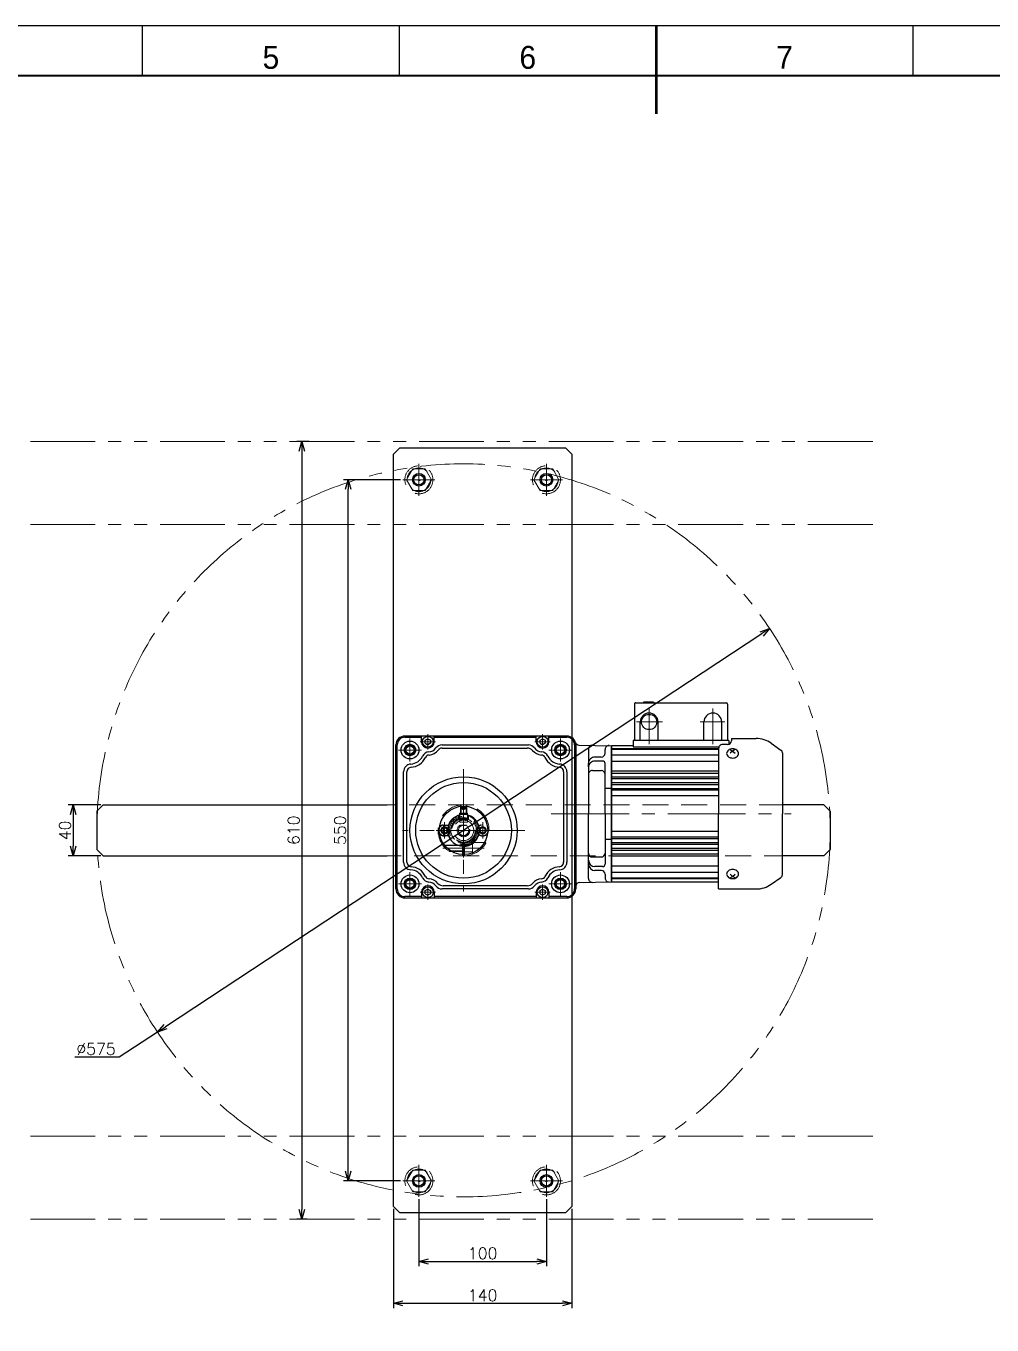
# Model space of a CAD drawing. Header units: millimetres. Extents: x 0 to 49006, y -7876 to 6995.
# Drawn here: x 47303 to 48060, y 665 to 1684 of the extents above; entities that cross this region are included whole.
import ezdxf
from ezdxf import colors
from ezdxf.entities.mleader import LeaderData, LeaderLine
from ezdxf.enums import TextEntityAlignment as Align
from ezdxf.math import Vec2, Vec3

# ---------------------------------------------------------------- set-up
doc = ezdxf.new("R2010")
doc.units = ezdxf.units.MM
doc.header["$LTSCALE"] = 3.2
doc.header["$PDMODE"] = 99
doc.header["$PDSIZE"] = 1
for name, pattern in [('CENTER2', [28.575, 19.05, -3.175, 3.175, -3.175]), ('HIDDEN', [9.525, 6.35, -3.175]), ('PHANTOM2', [31.75, 15.875, -3.175, 3.175, -3.175, 3.175, -3.175])]:
    doc.linetypes.add(name, pattern=pattern)
for name, color, linetype, lineweight in [('04_HIDDEN', 2, 'HIDDEN', 13), ('05_CENTER', 4, 'CENTER2', 13), ('06_PHANTOM', 2, 'PHANTOM2', 13), ('08_DIM', 3, 'Continuous', 13), ('99_図枠', 7, 'Continuous', 40)]:
    doc.layers.add(name, color=color, linetype=linetype, lineweight=lineweight)
doc.layers.add('10_DRAFT', color=8, linetype='Continuous', lineweight=0, plot=False)
doc.styles.add('KSS_TXT', font='txt.shx', dxfattribs={"bigfont": 'extfont2.shx'})
doc.styles.add('KSS_TXT_L', font='txt.shx', dxfattribs={"height": 36, "bigfont": 'extfont2.shx'})
doc.styles.get("Standard").update_dxf_attribs({"font": 'txt.shx', "bigfont": 'extfont2.shx'})
doc.styles.add('表題用', font='MS PGothic.ttf')
doc.dimstyles.new('KSS_DIM', dxfattribs={"dimscale": 12, "dimtxt": 3, "dimasz": 2.5, "dimexe": 1.25, "dimexo": 0.625, "dimtad": 1, "dimdsep": 46, "dimtxsty": 'KSS_TXT', "dimblk": 'OPEN30', "dimcen": 0, "dimazin": 2, "dimtfac": 0.75, "dimtmove": 0, "dimatfit": 3, "dimldrblk": 'OPEN30', "dimfxl": 1.25, "dimtolj": 1, "dimarcsym": 0})
doc.dimstyles.new('KSS_DIM$3', dxfattribs={"dimscale": 12, "dimtxt": 3, "dimasz": 2.5, "dimexe": 1.25, "dimexo": 0.625, "dimtad": 1, "dimtih": 1, "dimtoh": 1, "dimdsep": 46, "dimtxsty": 'KSS_TXT', "dimblk": 'OPEN30', "dimcen": 0, "dimazin": 2, "dimtfac": 0.75, "dimtofl": 0, "dimtmove": 0, "dimatfit": 3, "dimldrblk": 'OPEN30', "dimfxl": 1.25, "dimtolj": 1, "dimarcsym": 0})

# ---------------------------------------------------------------- blocks, each defined once
blk = doc.blocks.new('_Open30')
at = {"color": 0, "linetype": 'ByBlock', "lineweight": -2}
for p, q in [((-1, 0.27), (0, 0)), ((0, 0), (-1, -0.27)), ((0, 0), (-1, 0))]:
    blk.add_line(p, q, dxfattribs=at)
blk = doc.blocks.new('*D2105')
at = {"layer": '08_DIM', "color": 0, "lineweight": -2, "transparency": 16777216}
for p, q in [((47596.5, 1328.3), (47551.8, 1328.3)), ((47555.6, 785.8), (47555.6, 1320.8)), ((47596.5, 778.3), (47551.8, 778.3))]:
    blk.add_line(p, q, dxfattribs=at)
at = {"layer": 'Defpoints', "color": 0, "transparency": 16777216}
for p in [(47555.6, 1328.3), (47598.4, 1328.3), (47598.4, 778.3)]:
    blk.add_point(p, dxfattribs=at)
at = {"layer": '08_DIM', "color": 0, "lineweight": -2, "transparency": 16777216, "xscale": 7.5, "yscale": 7.5, "zscale": 7.5}
for p, rotation in [((47555.6, 1328.3), 90), ((47555.6, 778.3), 270)]:
    blk.add_blockref('_Open30', p, dxfattribs=dict(at, rotation=rotation))
at = {"layer": '08_DIM', "color": 0, "transparency": 16777216, "insert": (47549.2, 1053.3), "char_height": 9, "attachment_point": 5, "rotation": 90, "style": 'KSS_TXT'}
blk.add_mtext('\\A1;550', dxfattribs=at)
blk = doc.blocks.new('*D2106')
at = {"layer": '08_DIM', "color": 0, "lineweight": -2, "transparency": 16777216}
for p, q in [((47524.9, 1358.3), (47515.4, 1358.3)), ((47519.2, 1350.8), (47519.2, 755.8)), ((47523.3, 748.3), (47515.4, 748.3))]:
    blk.add_line(p, q, dxfattribs=at)
at = {"layer": 'Defpoints', "color": 0, "transparency": 16777216}
for p in [(47526.8, 1358.3), (47519.2, 748.3), (47525.2, 748.3)]:
    blk.add_point(p, dxfattribs=at)
at = {"layer": '08_DIM', "color": 0, "lineweight": -2, "transparency": 16777216, "xscale": 7.5, "yscale": 7.5, "zscale": 7.5}
for p, rotation in [((47519.2, 1358.3), 90), ((47519.2, 748.3), 270)]:
    blk.add_blockref('_Open30', p, dxfattribs=dict(at, rotation=rotation))
at = {"layer": '08_DIM', "color": 0, "transparency": 16777216, "insert": (47512.8, 1053.3), "char_height": 9, "attachment_point": 5, "rotation": 90, "style": 'KSS_TXT'}
blk.add_mtext('\\A1;610', dxfattribs=at)
blk = doc.blocks.new('*D2107')
at = {"layer": '08_DIM', "color": 0, "lineweight": -2, "transparency": 16777216}
for p, q in [((47611, 763.8), (47611, 711.3)), ((47711, 763.8), (47711, 711.3)), ((47618.5, 715), (47703.5, 715))]:
    blk.add_line(p, q, dxfattribs=at)
at = {"layer": 'Defpoints', "color": 0, "transparency": 16777216}
for p in [(47611, 765.6), (47711, 765.6), (47711, 715)]:
    blk.add_point(p, dxfattribs=at)
at = {"layer": '08_DIM', "color": 0, "lineweight": -2, "transparency": 16777216, "xscale": 7.5, "yscale": 7.5, "zscale": 7.5, "rotation": 180}
blk.add_blockref('_Open30', (47611, 715), dxfattribs=at)
at = {"layer": '08_DIM', "color": 0, "lineweight": -2, "transparency": 16777216, "xscale": 7.5, "yscale": 7.5, "zscale": 7.5}
blk.add_blockref('_Open30', (47711, 715), dxfattribs=at)
at = {"layer": '08_DIM', "color": 0, "transparency": 16777216, "insert": (47661, 721.4), "char_height": 9, "attachment_point": 5, "style": 'KSS_TXT'}
blk.add_mtext('\\A1;100', dxfattribs=at)
blk = doc.blocks.new('*D2110')
at = {"layer": '08_DIM', "color": 0, "lineweight": -2, "transparency": 16777216}
for p, q in [((47591, 756.3), (47591, 678.4)), ((47731, 756.4), (47731, 678.4)), ((47598.5, 682.2), (47723.5, 682.2))]:
    blk.add_line(p, q, dxfattribs=at)
at = {"layer": 'Defpoints', "color": 0, "transparency": 16777216}
for p in [(47591, 758.2), (47731, 758.3), (47731, 682.2)]:
    blk.add_point(p, dxfattribs=at)
at = {"layer": '08_DIM', "color": 0, "lineweight": -2, "transparency": 16777216, "xscale": 7.5, "yscale": 7.5, "zscale": 7.5, "rotation": 180}
blk.add_blockref('_Open30', (47591, 682.2), dxfattribs=at)
at = {"layer": '08_DIM', "color": 0, "lineweight": -2, "transparency": 16777216, "xscale": 7.5, "yscale": 7.5, "zscale": 7.5}
blk.add_blockref('_Open30', (47731, 682.2), dxfattribs=at)
at = {"layer": '08_DIM', "color": 0, "transparency": 16777216, "insert": (47661, 688.5), "char_height": 9, "attachment_point": 5, "style": 'KSS_TXT'}
blk.add_mtext('\\A1;140', dxfattribs=at)
blk = doc.blocks.new('*D2099')
at = {"layer": '08_DIM', "color": 0, "lineweight": -2, "transparency": 16777216}
for p, q in [((47361.6, 1073.2), (47336.1, 1073.2)), ((47339.9, 1065.7), (47339.9, 1040.7)), ((47361.6, 1033.2), (47336.1, 1033.2))]:
    blk.add_line(p, q, dxfattribs=at)
at = {"layer": 'Defpoints', "color": 0, "transparency": 16777216}
for p in [(47363.5, 1073.2), (47339.9, 1033.2), (47363.5, 1033.2)]:
    blk.add_point(p, dxfattribs=at)
at = {"layer": '08_DIM', "color": 0, "lineweight": -2, "transparency": 16777216, "xscale": 7.5, "yscale": 7.5, "zscale": 7.5}
for p, rotation in [((47339.9, 1073.2), 90), ((47339.9, 1033.2), 270)]:
    blk.add_blockref('_Open30', p, dxfattribs=dict(at, rotation=rotation))
at = {"layer": '08_DIM', "color": 0, "transparency": 16777216, "insert": (47333.5, 1053.2), "char_height": 9, "attachment_point": 5, "rotation": 90, "style": 'KSS_TXT'}
blk.add_mtext('\\A1;40', dxfattribs=at)
blk = doc.blocks.new('GM-SHYF-RH 0.2kW、1／30、200V、60Hza_1_1')
at = {"color": 0}
for p, q in [((46, 53), (-81, 53)), ((-81, 52), (-67, 52)), ((-67, 52.6), (-67.4, 53)), ((-67, 48.5), (-67, 52.6)), ((-56.6, 53), (-57, 52.6)), ((-57, 48.5), (-57, 52.6)), ((-57, 52), (23, 52)), ((23, 52.6), (22.6, 53)), ((23, 48.5), (23, 52.6)), ((33.4, 53), (33, 52.6)), ((33, 48.5), (33, 52.6)), ((33, 52), (46, 52)), ((-241.3, 42.3), (-248.9, 37)), ((-200, 46), (-229.5, 46)), ((-200, 46), (-200, -13)), ((-90.9, 40.9), (-116, 40.4)), ((-88, -67), (-88, 46)), ((-87, -67), (-87, 46)), ((-50.9, 46), (16.9, 46)), ((-49.9, 43.5), (-6.6, 43.5)), ((-6.6, 43.5), (15.9, 43.5)), ((52, 46), (52, -67)), ((53, 46), (53, -67)), ((-250, 34.8), (-250, -13)), ((-213, 37.3), (-211, 36.1)), ((-211, 36.1), (-213, 34.5)), ((-209, 37.3), (-211, 36.1)), ((-211, 36.1), (-209, 34.5)), ((-116, 40.5), (-200, 40.5)), ((-200, 38), (-116, 38)), ((-200, 37.5), (-116, 37.5)), ((-200, 33.1), (-116, 33.1)), ((-116, -13), (-116, 40.5)), ((-116, 40.5), (-116, -13)), ((-111, 34.5), (-111, 37.5)), ((-108, 31.5), (-103, 31.5)), ((-98, 37.8), (-98, -13)), ((-200, 28), (-116, 28)), ((-111, -13), (-111, 26.4)), ((-109, 28.4), (-103, 28.4)), ((-101, 20.9), (-108, 20.9)), ((-98, 23.9), (-98, 26.5)), ((-81, -46), (-81, 25)), ((-78.5, -46), (-78.5, 25)), ((44.5, 25), (44.5, -46)), ((47, 25), (47, -46)), ((-200, 20.3), (-116, 20.3)), ((-200, 18.7), (-116, 18.7)), ((-200, 15.8), (-116, 15.8)), ((-200, 14.3), (-116, 14.3)), ((-200, 11.2), (-116, 11.2)), ((-200, 9.8), (-116, 9.8)), ((-200, 6.6), (-116, 6.6)), ((-200, 5.4), (-116, 5.4)), ((-200, 1), (-116, 1)), ((-111, 7), (-116, 7)), ((15.8, 4), (11.8, 4)), ((15.8, -4), (15.8, 4)), ((15.8, -4), (11.8, -4)), ((-250, -60.8), (-250, -13)), ((-200, -64.3), (-200, -13)), ((-116, -13), (-116, -66.5)), ((-116, -66.5), (-116, -13)), ((-111, -13), (-111, -52.4)), ((-98, -63.8), (-98, -13)), ((-200, -27), (-116, -27)), ((-200, -31.4), (-116, -31.4)), ((-200, -32.6), (-116, -32.6)), ((-200, -35.8), (-116, -35.8)), ((-200, -37.2), (-116, -37.2)), ((-200, -40.3), (-116, -40.3)), ((-111, -33), (-116, -33)), ((-200, -41.8), (-116, -41.8)), ((-200, -44.7), (-116, -44.7)), ((-200, -46.3), (-116, -46.3)), ((-101, -46.9), (-108, -46.9)), ((-98, -49.9), (-98, -52.5)), ((-211, -62.1), (-213, -60.5)), ((-211, -62.1), (-209, -60.5)), ((-200, -54), (-116, -54)), ((-200, -59.1), (-116, -59.1)), ((-111, -60.5), (-111, -63.5)), ((-109, -54.4), (-103, -54.4)), ((-108, -57.5), (-103, -57.5)), ((-241.3, -68.3), (-248.9, -63)), ((-213, -63.3), (-211, -62.1)), ((-209, -63.3), (-211, -62.1)), ((-210, -72), (-210, -70.3)), ((-208, -70.5), (-208, -67.5)), ((-208, -70.5), (-133, -70.5)), ((-207, -67.3), (-203, -67.3)), ((-207, -99), (-207, -70.5)), ((-202.5, -70.5), (-202.5, -85)), ((-133, -65.5), (-200.2, -65.5)), ((-200, -63.5), (-116, -63.5)), ((-200, -64), (-116, -64)), ((-188.5, -70.5), (-188.5, -85)), ((-152.5, -70.5), (-152.5, -85)), ((-138.5, -70.5), (-138.5, -85)), ((-134, -99), (-134, -70.5)), ((-133, -70.5), (-133, -65.5)), ((-116, -66.5), (-133, -66.5)), ((-90.5, -66.9), (-116, -66.4)), ((-67, -69.5), (-67, -73.6)), ((-57, -69.5), (-57, -73.6)), ((16.9, -67), (-50.9, -67)), ((16.9, -64.5), (-49.9, -64.5)), ((23, -69.5), (23, -73.6)), ((33, -69.5), (33, -73.6)), ((-210, -72), (-229.5, -72)), ((-67, -73), (-81, -73)), ((-81, -74), (46, -74)), ((-67, -73.6), (-67.4, -74)), ((23, -73), (-57, -73)), ((-57, -73.6), (-56.6, -74)), ((23, -73.6), (22.6, -74)), ((46, -73), (33, -73)), ((33, -73.6), (33.4, -74)), ((-135, -100), (-206, -100)), ((-149, -100.5), (-149, -100)), ((-149, -100.5), (-141, -100.5)), ((-141, -100.5), (-141, -100))]:
    blk.add_line(p, q, dxfattribs=at)
at = {"color": 0, "linetype": 'Continuous'}
for p, q in [((-64, 49.7), (-62, 50.8)), ((-64, 47.3), (-64, 49.7)), ((-62, 46.2), (-64, 47.3)), ((-60, 49.7), (-62, 50.8)), ((-60, 47.3), (-62, 46.2)), ((-60, 49.7), (-60, 47.3)), ((26, 49.7), (28, 50.8)), ((26, 47.3), (26, 49.7)), ((28, 46.2), (26, 47.3)), ((30, 49.7), (28, 50.8)), ((30, 47.3), (28, 46.2)), ((30, 49.7), (30, 47.3)), ((-64, -68.3), (-62, -67.2)), ((-64, -70.7), (-64, -68.3)), ((-62, -71.8), (-64, -70.7)), ((-60, -68.3), (-62, -67.2)), ((-60, -70.7), (-62, -71.8)), ((-60, -68.3), (-60, -70.7)), ((26, -68.3), (28, -67.2)), ((26, -70.7), (26, -68.3)), ((28, -71.8), (26, -70.7)), ((30, -68.3), (28, -67.2)), ((30, -70.7), (28, -71.8)), ((30, -68.3), (30, -70.7))]:
    blk.add_line(p, q, dxfattribs=at)
at = {"color": 0}
for points in [[(-206.3, 34.3), (-206.4, 35), (-206.7, 35.7), (-207.1, 36.3), (-207.7, 36.9), (-208.4, 37.3), (-209.2, 37.7), (-210.1, 37.9), (-211, 37.9), (-211.9, 37.9), (-212.8, 37.7), (-213.6, 37.3), (-214.3, 36.9), (-214.9, 36.3), (-215.3, 35.7), (-215.6, 35), (-215.7, 34.3), (-215.6, 33.6), (-215.3, 32.9), (-214.9, 32.3), (-214.3, 31.8), (-213.6, 31.3), (-212.8, 31), (-211.9, 30.8), (-211, 30.7), (-210.1, 30.8), (-209.2, 31), (-208.4, 31.3), (-207.7, 31.8), (-207.1, 32.3), (-206.7, 32.9), (-206.4, 33.6)], [(-206.3, -60.3), (-206.4, -59.6), (-206.7, -58.9), (-207.1, -58.3), (-207.7, -57.8), (-208.4, -57.3), (-209.2, -57), (-210.1, -56.8), (-211, -56.7), (-211.9, -56.8), (-212.8, -57), (-213.6, -57.3), (-214.3, -57.8), (-214.9, -58.3), (-215.3, -58.9), (-215.6, -59.6), (-215.7, -60.3), (-215.6, -61), (-215.3, -61.7), (-214.9, -62.3), (-214.3, -62.9), (-213.6, -63.3), (-212.8, -63.7), (-211.9, -63.9), (-211, -63.9), (-210.1, -63.9), (-209.2, -63.7), (-208.4, -63.3), (-207.7, -62.9), (-207.1, -62.3), (-206.7, -61.7), (-206.4, -61)]]:
    blk.add_lwpolyline(points, close=True, dxfattribs=at)
at = {"color": 0, "linetype": 'Continuous'}
for centre in [(-62, 48.5), (28, 48.5), (-62, -69.5), (28, -69.5)]:
    blk.add_circle(centre, 4.25, dxfattribs=at)
at = {"color": 0}
for centre, radius in [((-76, 42), 7), ((-76, 42), 4.5), ((0, 0), 42), ((42, 42), 7), ((42, 42), 4.5), ((0, 0), 37.5), ((0, 0), 19), ((-76, -63), 7), ((-76, -63), 4.5), ((42, -63), 7), ((42, -63), 4.5), ((-145.5, -85), 6)]:
    blk.add_circle(centre, radius, dxfattribs=at)
for centre, radius, start, end in [((-81, 46), 7, 90, 180), ((-81, 46), 6, 90, 180), ((46, 46), 7, 0, 90), ((46, 46), 6, 0, 90), ((-229.5, 25.4), 20.6, 90, 125), ((-91, 43.9), 3, 271, 0), ((-62, 48.5), 5, 180, 0), ((-62, 48.5), 8, 275.2677, 322.6165), ((-62, 48.5), 10.5, 275.2677, 318.9853), ((-50.9, 40), 6, 90, 142.6165), ((-49.9, 38), 5.5, 90, 138.9853), ((15.9, 38), 5.5, 41.0147, 90), ((16.9, 40), 6, 37.3835, 90), ((28, 48.5), 10.5, 221.0147, 264.7323), ((28, 48.5), 8, 217.3835, 264.7323), ((28, 48.5), 5, 180, 0), ((-247.4, 34.8), 2.6, 125, 180), ((-114, 37.5), 3, 0, 91), ((-108, 34.5), 3, 180, 270), ((-103, 26.5), 5, 0, 90), ((-101, 37.8), 3, 0, 91), ((-75, 25), 6, 93.3723, 180), ((-76, 42), 11, 273.3723, 334.0431), ((-76, 42), 13.5, 273.3723, 334.0431), ((-60.7, 34.6), 6, 95.2677, 154.0431), ((-60.7, 34.6), 3.5, 95.2677, 154.0431), ((26.7, 34.6), 3.5, 25.9569, 84.7323), ((26.7, 34.6), 6, 25.9569, 84.7323), ((42, 42), 13.5, 205.9569, 266.6277), ((42, 42), 11, 205.9569, 266.6277), ((41, 25), 6, 0, 86.6277), ((-109, 26.4), 2, 90, 180), ((-108, 17.9), 3, 90, 180), ((-103, 23.4), 5, 0, 90), ((-101, 17.9), 3, 0, 90), ((-75, 25), 3.5, 93.3723, 180), ((41, 25), 3.5, 0, 86.6277), ((0, 0), 12.5, 18.6629, 341.3371), ((-108, -43.9), 3, 180, 270), ((-103, -49.4), 5, 270, 0), ((-101, -43.9), 3, 270, 0), ((-75, -46), 6, 180, 266.6277), ((-75, -46), 3.5, 180, 266.6277), ((-76, -63), 13.5, 25.9569, 86.6277), ((42, -63), 13.5, 93.3723, 154.0431), ((41, -46), 3.5, 273.3723, 0), ((41, -46), 6, 273.3723, 0), ((-247.4, -60.8), 2.6, 180, 235), ((-109, -52.4), 2, 180, 270), ((-108, -60.5), 3, 90, 180), ((-103, -52.5), 5, 270, 0), ((-76, -63), 11, 25.9569, 86.6277), ((-60.7, -55.6), 6, 205.9569, 264.7323), ((-60.7, -55.6), 3.5, 205.9569, 264.7323), ((-62, -69.5), 10.5, 41.0147, 84.7323), ((28, -69.5), 10.5, 95.2677, 142.6165), ((26.7, -55.6), 3.5, 275.2677, 334.0431), ((26.7, -55.6), 6, 275.2677, 334.0431), ((42, -63), 11, 93.3723, 154.0431), ((-229.5, -51.4), 20.6, 235, 270), ((-207, -70.3), 3, 90, 180), ((-203, -64.3), 3, 270, 0), ((-114, -63.5), 3, 269, 0), ((-101, -63.8), 3, 269, 0), ((-90.6, -69.9), 3, 16.8096, 89), ((-81, -67), 7, 180, 270), ((-81, -67), 6, 180, 270), ((-62, -69.5), 5, 0, 180), ((-62, -69.5), 8, 37.3835, 84.7323), ((-50.9, -61), 6, 217.3835, 270), ((-49.9, -59), 5.5, 221.0147, 270), ((16.9, -61), 3.5, 270, 322.6165), ((16.9, -61), 6, 270, 322.6165), ((28, -69.5), 8, 95.2677, 142.6165), ((28, -69.5), 5, 0, 180), ((46, -67), 6, 270, 0), ((46, -67), 7, 270, 0), ((-195.5, -85), 7, 180, 0), ((-145.5, -85), 7, 180, 0), ((-206, -99), 1, 180, 270), ((-135, -99), 1, 270, 0)]:
    blk.add_arc(centre, radius, start, end, dxfattribs=at)
at = {"layer": '05_CENTER', "color": 0}
for p, q in [((-76, 51.1), (-76, 32.9)), ((-62, 54.5), (-62, 42.5)), ((28, 54.5), (28, 42.5)), ((42, 51.1), (42, 32.9)), ((-66.9, 42), (-85.1, 42)), ((-56, 48.5), (-68, 48.5)), ((0, -47.1), (0, 47.2)), ((34, 48.5), (22, 48.5)), ((51.1, 42), (32.9, 42)), ((-46.9, 0), (46.9, 0)), ((-68.8, -13), (-257, -13)), ((-76, -53.9), (-76, -72.1)), ((42, -53.9), (42, -72.1)), ((-195.5, -67.7), (-195.5, -95.7)), ((-145.5, -67.7), (-145.5, -95.7)), ((-66.9, -63), (-85.1, -63)), ((-56, -69.5), (-68, -69.5)), ((-62, -63.5), (-62, -75.5)), ((34, -69.5), (22, -69.5)), ((28, -63.5), (28, -75.5)), ((51.1, -63), (32.9, -63)), ((-204.8, -85), (-185.6, -85)), ((-155.9, -85), (-135.5, -85))]:
    blk.add_line(p, q, dxfattribs=at)
blk = doc.blocks.new('M10Tz_1_1')
at = {"color": 0}
for radius in [5, 4]:
    blk.add_circle((0, 0), radius, dxfattribs=at)
at = {"layer": '05_CENTER'}
for p, q in [((8.3, 0), (-8.3, 0)), ((0, -8.3), (0, 8.3))]:
    blk.add_line(p, q, dxfattribs=at)
blk = doc.blocks.new('M8Tz_1_1')
at = {"color": 0}
for radius in [4, 3.25]:
    blk.add_circle((0, 0), radius, dxfattribs=at)
at = {"layer": '05_CENTER'}
for p, q in [((6.9, 0), (-6.9, 0)), ((0, -6.9), (0, 6.9))]:
    blk.add_line(p, q, dxfattribs=at)
blk = doc.blocks.new('A$C76444595_1_1')
at = {"color": 0}
blk.add_lwpolyline([(-125, 575), (5, 575), (10, 570), (10, -20), (5, -25), (-125, -25), (-130, -20), (-130, 570)], close=True, dxfattribs=at)
blk.add_circle((-75, 275), 37.5, dxfattribs=at)
at = {"layer": '05_CENTER'}
for p, q in [((-75, 323), (-75, 227)), ((-27, 275), (-123, 275))]:
    blk.add_line(p, q, dxfattribs=at)
at = {"color": 0}
for p in [(-110, 550), (-10, 550), (-110, 0), (-10, 0)]:
    blk.add_blockref('M10Tz_1_1', p, dxfattribs=at)
at = {"rotation": 180}
for p in [(-117, 338), (1, 338), (-117, 233), (1, 233)]:
    blk.add_blockref('M8Tz_1_1', p, dxfattribs=at)
blk = doc.blocks.new('SCSM 20-12a_1_1')
at = {"color": 0}
for p, q in [((-3.3, 9.5), (-3.3, 13.5)), ((-3.3, 13.5), (3.2, 13.5)), ((3.2, 13.5), (3.2, 9.5)), ((-0.8, -10), (-0.8, -20)), ((0.8, -10), (0.8, -20))]:
    blk.add_line(p, q, dxfattribs=at)
for centre in [(-15, 0), (15, 0)]:
    blk.add_circle(centre, 2.75, dxfattribs=at)
for radius, start, end in [(20, 272.1491, 267.8509), (10, 108.9656, 265.6988), (10, 274.3012, 71.0344)]:
    blk.add_arc((0, 0), radius, start, end, dxfattribs=at)
at = {"layer": '04_HIDDEN', "color": 0}
for p, q in [((7, -9.5), (17.6, -9.5)), ((7, -9.5), (7, -18.5)), ((-16.4, -11.5), (-0.8, -11.5)), ((-16.1, -11.9), (-0.8, -11.9)), ((-11.9, -16.1), (-0.8, -16.1)), ((-11.3, -16.5), (-0.8, -16.5)), ((0.8, -11.2), (7, -11.2)), ((0.8, -16.8), (7, -16.8)), ((7, -18.5), (7.6, -18.5))]:
    blk.add_line(p, q, dxfattribs=at)
at = {"layer": '05_CENTER', "color": 0}
for p, q in [((0, 21.4), (0, -21.4)), ((-21.4, 0), (21.4, 0)), ((-15, 6.3), (-15, -6.3)), ((15, 6.3), (15, -6.3)), ((-16.2, -14), (16.2, -14))]:
    blk.add_line(p, q, dxfattribs=at)
blk = doc.blocks.new('M5tz_1_1')
at = {"color": 0}
for radius in [2.5, 2.5, 2]:
    blk.add_circle((0, 0), radius, dxfattribs=at)
blk.add_circle((0, 0), 2)
at = {"layer": '05_CENTER'}
for p, q in [((5.1, 0), (-5.1, 0)), ((0, -5.1), (0, 5.1))]:
    blk.add_line(p, q, dxfattribs=at)
blk = doc.blocks.new('A$C255F5867_1_1')
for p, q in [((-3, 12.8), (3, 12.8)), ((3, 12.8), (3, 9.5))]:
    blk.add_line(p, q)
at = {"color": 0}
blk.add_lwpolyline([(-282.5, -20), (282.5, -20), (287.5, -15), (287.5, 15), (282.5, 20), (-282.5, 20), (-287.5, 15), (-287.5, -15)], close=True, dxfattribs=at)
blk.add_lwpolyline([(-3, 9.5), (-3, 9.5), (-3, 12.8), (-3, 12.8)], close=True)
blk.add_arc((0, 0), 10, 107.4576, 72.5424, dxfattribs=at)
at = {"layer": '04_HIDDEN'}
for p, q in [((-2.5, 20), (-2.5, 12.8)), ((-2, 20), (-2, 12.8)), ((2, 20), (2, 12.8)), ((2.5, 20), (2.5, 12.8))]:
    blk.add_line(p, q, dxfattribs=at)
at = {"layer": '05_CENTER'}
for p, q in [((0, -12.5), (0, 22.7)), ((12, 0), (-12, 0))]:
    blk.add_line(p, q, dxfattribs=at)
for p in [(-15, 0), (15, 0)]:
    blk.add_blockref('M5tz_1_1', p)
blk = doc.blocks.new('A$C22321654_1_1')
at = {"color": 0}
for p, q in [((8.5, -4), (8.5, 4)), ((8.5, 4), (11.8, 4)), ((11.8, -4), (8.5, -4))]:
    blk.add_line(p, q, dxfattribs=at)
for radius in [12.5, 5, 4]:
    blk.add_circle((0, 0), radius, dxfattribs=at)
at = {"layer": '04_HIDDEN'}
for p, q in [((9.5, 3), (6.5, 3)), ((6.5, 3), (6.5, -3)), ((9.5, -3), (6.5, -3))]:
    blk.add_line(p, q, dxfattribs=at)
for radius in [11.9, 10]:
    blk.add_circle((0, 0), radius, dxfattribs=at)
at = {"layer": '05_CENTER'}
for p, q in [((0, -14.8), (0, 14.8)), ((14.8, 0), (-14.8, 0))]:
    blk.add_line(p, q, dxfattribs=at)
blk = doc.blocks.new('A$C5F0121D9_1_1')
at = {"color": 0, "linetype": 'CENTER2'}
for p, q in [((-6.1, 0), (6.1, 0)), ((0, -6.1), (0, 6.1))]:
    blk.add_line(p, q, dxfattribs=at)
at = {"color": 0}
for p, q in [((-2.3, 0), (-1.2, 2)), ((-1.2, -2), (-2.3, 0)), ((-1.2, 2), (1.2, 2)), ((1.2, 2), (2.3, 0)), ((2.3, 0), (1.2, -2)), ((1.2, -2), (-1.2, -2))]:
    blk.add_line(p, q, dxfattribs=at)
for radius in [4.6, 4.25]:
    blk.add_circle((0, 0), radius, dxfattribs=at)
at = {"layer": '10_DRAFT', "style": 'KSS_TXT_L'}
blk.add_text('CS-M5', height=0.3, dxfattribs=at).set_placement((-0.7, -0.4))
blk = doc.blocks.new('A$C1D447185_1_1')
at = {"color": 0, "linetype": 'CENTER2'}
for p, q in [((0, -14), (0, 14)), ((-14, 0), (14, 0))]:
    blk.add_line(p, q, dxfattribs=at)
at = {"color": 0}
for p, q in [((-4.6, 0), (-2.3, 4)), ((-2.3, 4), (2.3, 4)), ((2.3, 4), (4.6, 0)), ((-2.3, -4), (-4.6, 0)), ((2.3, -4), (-2.3, -4)), ((4.6, 0), (2.3, -4))]:
    blk.add_line(p, q, dxfattribs=at)
for radius in [11, 9.25, 8]:
    blk.add_circle((0, 0), radius, dxfattribs=at)
at = {"layer": '10_DRAFT', "style": 'KSS_TXT_L'}
blk.add_text('CS-M10', height=0.3, dxfattribs=at).set_placement((-0.7, -0.5))
blk = doc.blocks.new('MSSF5-6b_1_1')
at = {"color": 0, "linetype": 'CENTER2'}
blk.add_line((-7, 0), (1.2, 0), dxfattribs=at)
at = {"color": 0}
for p, q in [((-6, 2.1), (-5.6, 2.5)), ((-6, 2.1), (-0.3, 2.1)), ((-6, 2.1), (-6, -2.1)), ((-5.6, 2.5), (-0.7, 2.5)), ((-5.6, -2.5), (-5.6, 2.5)), ((-0.7, 2.5), (0, 1.8)), ((-0.7, -2.5), (-0.7, 2.5)), ((0, 1.8), (0, -1.8)), ((-6, -2.1), (-0.3, -2.1)), ((-6, -2.1), (-5.6, -2.5)), ((-5.6, -2.5), (-0.7, -2.5)), ((-3.7, -2.1), (-3.7, -2.1)), ((-1.4, -2.1), (-1.4, -2.1)), ((-0.7, -2.5), (0, -1.8))]:
    blk.add_line(p, q, dxfattribs=at)
at = {"color": 0, "linetype": 'HIDDEN'}
for p, q in [((-6, 1.4), (-4, 1.4)), ((-6, 0.7), (-4, 0.7)), ((-4, 1.4), (-3.2, 0)), ((-4, 1.4), (-4, -1.4)), ((-4, -1.4), (-3.2, 0)), ((-6, -0.7), (-4, -0.7)), ((-6, -1.4), (-4, -1.4))]:
    blk.add_line(p, q, dxfattribs=at)
blk = doc.blocks.new('A$C6DB072BA_1_1')
for name in ['A$C255F5867_1_1', 'A$C1D447185_1_1']:
    blk.add_blockref(name, (0, 0))
at = {"rotation": 90}
blk.add_blockref('A$C22321654_1_1', (0, 0), dxfattribs=at)
at = {"layer": '04_HIDDEN', "color": 4}
blk.add_blockref('SCSM 20-12a_1_1', (0, 0), dxfattribs=at)
at = {"layer": '04_HIDDEN', "color": 4, "rotation": 270}
blk.add_blockref('MSSF5-6b_1_1', (0, 12.8), dxfattribs=at)
at = {"layer": '04_HIDDEN'}
for p in [(-15, 0), (15, 0)]:
    blk.add_blockref('A$C5F0121D9_1_1', p, dxfattribs=at)
blk = doc.blocks.new('A$C491655AE_1_1_2_1')
at = {"color": 0, "linetype": 'CENTER2'}
for p, q in [((0, -12.6), (0, 12.6)), ((-12.6, 0), (12.6, 0))]:
    blk.add_line(p, q, dxfattribs=at)
at = {"color": 0}
for p, q in [((-9.8, 0), (-4.9, 8.5)), ((-4.9, -8.5), (-9.8, 0)), ((-4.9, 8.5), (4.9, 8.5)), ((4.9, 8.5), (9.8, 0)), ((9.8, 0), (4.9, -8.5)), ((4.9, -8.5), (-4.9, -8.5))]:
    blk.add_line(p, q, dxfattribs=at)
for radius in [11, 9.25]:
    blk.add_circle((0, 0), radius, dxfattribs=at)
at = {"layer": '10_DRAFT', "style": 'KSS_TXT_L'}
blk.add_text('BT-M10', height=0.3, dxfattribs=at).set_placement((-0.7, -0.5))
blk = doc.blocks.new('A$C01AF0F00_1_1')
at = {"layer": '06_PHANTOM'}
blk.add_circle((0, 0), 287.5, dxfattribs=at)
blk.add_blockref('A$C76444595_1_1', (75, -275))
at = {"color": 4, "rotation": 180}
blk.add_blockref('GM-SHYF-RH 0.2kW、1／30、200V、60Hza_1_1', (0, 0), dxfattribs=at)
at = {"layer": '04_HIDDEN'}
for name, p in [('A$C491655AE_1_1_2_1', (-35, 275)), ('A$C491655AE_1_1_2_1', (65, 275)), ('A$C6DB072BA_1_1', (0, 0)), ('A$C491655AE_1_1_2_1', (-35, -275)), ('A$C491655AE_1_1_2_1', (65, -275))]:
    blk.add_blockref(name, p, dxfattribs=at)
blk = doc.blocks.new('*D2114')
at = {"layer": '08_DIM', "color": 0, "lineweight": -2, "transparency": 16777216}
for p, q in [((47879.8, 1207.3), (47412.3, 899.1)), ((47406, 895), (47376.1, 875.3)), ((47376.1, 875.3), (47341.3, 875.3))]:
    blk.add_line(p, q, dxfattribs=at)
at = {"layer": 'Defpoints', "color": 0, "transparency": 16777216}
for p in [(47886, 1211.5), (47406, 895)]:
    blk.add_point(p, dxfattribs=at)
at = {"layer": '08_DIM', "color": 0, "lineweight": -2, "transparency": 16777216, "xscale": 7.5, "yscale": 7.5, "zscale": 7.5}
for p, rotation in [((47886, 1211.5), 33.3980707417595), ((47406, 895), 213.3980707417595)]:
    blk.add_blockref('_Open30', p, dxfattribs=dict(at, rotation=rotation))
at = {"layer": '08_DIM', "color": 0, "transparency": 16777216, "insert": (47357.8, 881.7), "char_height": 9, "attachment_point": 5, "style": 'KSS_TXT'}
blk.add_mtext('\\A1;%%C575', dxfattribs=at)
blk = doc.blocks.new('AM_BALLOON1')
at = {"transparency": 16777216}
blk.add_circle((0, 0), 5, dxfattribs=at)
blk.add_attdef('B_NUMBER', text='', height=3, dxfattribs=at).set_placement((0, 0), align=Align.MIDDLE_CENTER)
blk = doc.blocks.new('_OPEN')
at = {"color": 0, "linetype": 'ByBlock'}
for p, q in [((-1, 0.17), (0, 0)), ((0, 0), (-1, -0.17)), ((0, 0), (-1, 0))]:
    blk.add_line(p, q, dxfattribs=at)

msp = doc.modelspace()

# ---------------------------------------------------------------- linework, layer by layer
for p, q in [((47363.52, 1073.222), (47358.52, 1068.221)), ((47363.52, 1073.222), (47586.02, 1073.275)), ((47928.52, 1073.226), (47896.02, 1073.275)), ((47933.52, 1068.219), (47928.52, 1073.226)), ((47358.52, 1068.221), (47358.52, 1038.221)), ((47933.52, 1068.219), (47933.52, 1038.219)), ((47358.52, 1038.221), (47363.52, 1033.222)), ((47363.52, 1033.222), (47586.02, 1033.275)), ((47928.52, 1033.226), (47896.02, 1033.275)), ((47928.52, 1033.226), (47933.52, 1038.219))]:
    msp.add_line(p, q)
at = {"layer": '06_PHANTOM'}
for p, q in [((47306.421, 1358.275), (47974.033, 1358.275)), ((47306.421, 1293.275), (47974.033, 1293.275)), ((47306.421, 813.275), (47974.033, 813.275)), ((47306.421, 748.275), (47974.033, 748.275))]:
    msp.add_line(p, q, dxfattribs=at)
at = {"layer": '99_図枠', "lineweight": 25}
for p, q in [((47394.256, 1645.212), (47394.256, 1684.216)), ((47595.666, 1645.212), (47595.666, 1684.216)), ((47998.486, 1645.212), (47998.486, 1684.216))]:
    msp.add_line(p, q, dxfattribs=at)
at = {"layer": '99_図枠', "lineweight": 53}
msp.add_line((47797.076, 1684.216), (47797.076, 1615.209), dxfattribs=at)
at = {"layer": '99_図枠'}
msp.add_lwpolyline([(46705.507, 14.11), (48966.533, 14.11), (48966.533, 1645.212), (46705.507, 1645.212)], close=True, dxfattribs=at)
at = {"layer": 'Defpoints'}
msp.add_lwpolyline([(46588.615, -24.719), (49005.537, -24.719), (49005.537, 1684.216), (46588.615, 1684.216)], close=True, dxfattribs=at)

# ---------------------------------------------------------------- block references
msp.add_blockref('A$C01AF0F00_1_1', (47646.02, 1053.222))

# ---------------------------------------------------------------- texts
at = {"layer": '99_図枠', "lineweight": 13, "style": '表題用'}
for s, p in [('5', (47494.961, 1645.212)), ('6', (47696.371, 1645.212)), ('7', (47897.781, 1645.212))]:
    msp.add_text(s, height=18.002, dxfattribs=at).set_placement(p, align=Align.BOTTOM_CENTER)

# ---------------------------------------------------------------- dimensions: what is measured, and where the dimension line sits
at = {"layer": '08_DIM', "color": 1}
dim = msp.add_linear_dim(base=(47519.199, 748.275), p1=(47526.76, 1358.275), p2=(47525.208, 748.275), angle=90, dimstyle='KSS_DIM', override={"dimscale": 3}, dxfattribs=at)
dim.commit()
dim.dimension.update_dxf_attribs({"geometry": '*D2106', "text_midpoint": (47512.824, 1053.275)})
at = {"layer": '08_DIM'}
for base, p1, p2, picture, middle in [((47555.582, 1328.275), (47598.384, 778.275), (47598.384, 1328.275), '*D2105', (47549.207, 1053.275)), ((47339.851, 1033.222), (47363.52, 1073.222), (47363.52, 1033.222), '*D2099', (47333.476, 1053.222))]:
    dim = msp.add_linear_dim(base=base, p1=p1, p2=p2, angle=90, dimstyle='KSS_DIM', override={"dimscale": 3}, dxfattribs=at)
    dim.commit()
    dim.dimension.update_dxf_attribs({"geometry": picture, "text_midpoint": middle})
at = {"layer": '08_DIM', "color": 1}
dim = msp.add_diameter_dim_2p(p1=(47886.044, 1211.477), p2=(47405.996, 894.966), dimstyle='KSS_DIM$3', override={"dimscale": 3, "dimpost": '%%C<>', "dimtix": 1, "dimatfit": 2}, dxfattribs=at)
dim.commit()
dim.dimension.update_dxf_attribs({"geometry": '*D2114', "text_midpoint": (47357.768, 875.284), "dimtype": 163})
at = {"layer": '08_DIM'}
dim = msp.add_linear_dim(base=(47711.02, 715.038), p1=(47611.02, 765.64), p2=(47711.02, 765.64), dimstyle='KSS_DIM', override={"dimscale": 3}, dxfattribs=at)
dim.commit()
dim.dimension.update_dxf_attribs({"geometry": '*D2107', "text_midpoint": (47661.02, 721.413)})
at = {"layer": '08_DIM', "color": 1}
dim = msp.add_linear_dim(base=(47731.02, 682.151), p1=(47591.02, 758.222), p2=(47731.02, 758.275), dimstyle='KSS_DIM', override={"dimscale": 3}, dxfattribs=at)
dim.commit()
dim.dimension.update_dxf_attribs({"geometry": '*D2110', "text_midpoint": (47661.02, 688.526)})

# ---------------------------------------------------------------- leaders
at = {"layer": '08_DIM'}
ml = msp.add_multileader_block('Standard', dxfattribs=at)
ml.set_content('AM_BALLOON1', color=256, scale=3)
ml.set_attribute('B_NUMBER', 'Q', width=0)
ml.set_leader_properties(color=256, linetype='ByLayer', lineweight=-1)
ml.set_arrow_properties(name='OPEN')
ml.build(insert=Vec2(0, 0))
ml.multileader.update_dxf_attribs({"leader_type": 0, "has_dogleg": 0, "text_right_attachment_type": 6, "dogleg_length": 0, "arrow_head_size": 6, "scale": 3, "block_connection_type": 1})
ctx = ml.context
ctx.base_point, ctx.scale, ctx.char_height, ctx.arrow_head_size, ctx.landing_gap_size, ctx.plane_origin = Vec3(48457.794, 1139.707), 3, 12, 6, 6, Vec3(48457.794, 1139.707)
ctx.right_attachment, ctx.attachment_type = 6, 1
notes = []
notes.append((ctx, [(0, (0, 0, 0), (0, 0), (1, 0), 1, [])]))
ctx.block.insert = Vec3(48457.794, 1139.707)
ml = msp.add_multileader_block('Standard', dxfattribs=at)
ml.set_content('AM_BALLOON1', color=256, scale=3)
ml.set_attribute('B_NUMBER', 'R', width=0)
ml.set_leader_properties(color=256, linetype='ByLayer', lineweight=-1)
ml.set_arrow_properties(name='OPEN')
ml.build(insert=Vec2(0, 0))
ml.multileader.update_dxf_attribs({"leader_type": 0, "has_dogleg": 0, "text_right_attachment_type": 6, "dogleg_length": 0, "arrow_head_size": 6, "scale": 3, "block_connection_type": 1})
ctx = ml.context
ctx.base_point, ctx.scale, ctx.char_height, ctx.arrow_head_size, ctx.landing_gap_size, ctx.plane_origin = Vec3(48532.062, 1104.232), 3, 12, 6, 6, Vec3(48532.062, 1104.232)
ctx.right_attachment, ctx.attachment_type = 6, 1
notes.append((ctx, [(0, (0, 0, 0), (0, 0), (1, 0), 1, [])]))
ctx.block.insert = Vec3(48532.062, 1104.232)
ml = msp.add_multileader_block('Standard', dxfattribs=at)
ml.set_content('AM_BALLOON1', color=256, scale=3)
ml.set_attribute('B_NUMBER', '34', width=0)
ml.set_leader_properties(color=256, linetype='ByLayer', lineweight=-1)
ml.set_arrow_properties(name='OPEN')
ml.build(insert=Vec2(0, 0))
ml.multileader.update_dxf_attribs({"leader_type": 0, "has_dogleg": 0, "text_right_attachment_type": 6, "dogleg_length": 0, "arrow_head_size": 6, "scale": 3, "block_connection_type": 1})
ctx = ml.context
ctx.base_point, ctx.scale, ctx.char_height, ctx.arrow_head_size, ctx.landing_gap_size, ctx.plane_origin = Vec3(48516.157, 1013.478), 3, 12, 6, 6, Vec3(48516.157, 1013.478)
ctx.right_attachment, ctx.attachment_type = 6, 1
notes.append((ctx, [(0, (0, 0, 0), (0, 0), (1, 0), 1, [])]))
ctx.block.insert = Vec3(48516.157, 1013.478)
ml = msp.add_multileader_block('Standard', dxfattribs=at)
ml.set_content('AM_BALLOON1', color=256, scale=3)
ml.set_attribute('B_NUMBER', 'P', width=0)
ml.set_leader_properties(color=256, linetype='ByLayer', lineweight=-1)
ml.set_arrow_properties(name='OPEN')
ml.build(insert=Vec2(0, 0))
ml.multileader.update_dxf_attribs({"leader_type": 0, "has_dogleg": 0, "text_right_attachment_type": 6, "dogleg_length": 0, "arrow_head_size": 6, "scale": 3, "block_connection_type": 1})
ctx = ml.context
ctx.base_point, ctx.scale, ctx.char_height, ctx.arrow_head_size, ctx.landing_gap_size, ctx.plane_origin = Vec3(48486.156, 1013.018), 3, 12, 6, 6, Vec3(48486.156, 1013.018)
ctx.right_attachment, ctx.attachment_type = 6, 1
notes.append((ctx, [(0, (0, 0, 0), (0, 0), (1, 0), 1, [])]))
ctx.block.insert = Vec3(48486.156, 1013.018)
for ctx, leaders in notes:
    for number, flags, end, landing, length, lines in leaders:
        leader = LeaderData()
        leader.index, (leader.has_last_leader_line, leader.has_dogleg_vector, leader.attachment_direction) = number, flags
        leader.last_leader_point, leader.dogleg_vector, leader.dogleg_length = Vec3(end), Vec3(landing), length
        for number, points, colour, breaks in lines:
            line = LeaderLine()
            line.index, line.vertices, line.color, line.breaks = number, Vec3.list(points), colors.encode_raw_color(colour), breaks
            leader.lines.append(line)
        ctx.leaders.append(leader)

doc.saveas('drawing.dxf')
